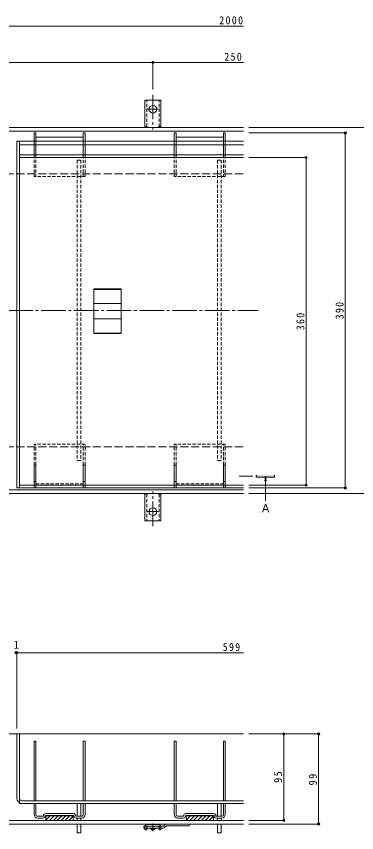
# Model space of a CAD drawing. Units: millimetres at full size, sheet at 1:3. Extents: x -1046 to 1175, y -824 to 816.
# Drawn here: x -321 to 53, y -504 to 392 of the extents above; entities that cross this region are included whole.
import ezdxf
from ezdxf.enums import TextEntityAlignment as Align

# ---------------------------------------------------------------- set-up
doc = ezdxf.new("R2010")
doc.units = ezdxf.units.MM
doc.header["$LTSCALE"] = 3
doc.header["$PDMODE"] = 32
doc.header["$PDSIZE"] = 2.4
for name, pattern in [('CHAIN1', [8, 5, -1, 1, -1]), ('CHAIN2', [12, 9, -1, 1, -1]), ('DASHED1', [1.8, 1.2, -0.6]), ('DASHED2', [3, 2, -1]), ('DASHED3', [4, 3, -1])]:
    doc.linetypes.add(name, pattern=pattern)
for name, color, linetype, lineweight in [('4-0', 7, 'CHAIN2', 9), ('4-1', 2, 'Continuous', 9), ('4-2', 3, 'Continuous', 9), ('4-3', 4, 'Continuous', 9), ('4-4', 7, 'Continuous', 9), ('4-5', 7, 'Continuous', 9), ('4-9', 5, 'Continuous', 9), ('4-A', 6, 'Continuous', 9)]:
    doc.layers.add(name, color=color, linetype=linetype, lineweight=lineweight)
doc.styles.add('ＭＳ ゴシック', font='')
doc.styles.get('ＭＳ ゴシック').set_extended_font_data('MS Gothic')

msp = doc.modelspace()

# ---------------------------------------------------------------- linework, layer by layer
at = {"layer": '4-0'}
msp.add_line((-941.66, 69.253), (-55.359, 69.253), dxfattribs=at)
at = {"layer": '4-1', "linetype": 'CHAIN2'}
for p, q in [((-170.896, 306.201), (-170.896, 268.088)), ((-170.896, 290.253), (-176.672, 290.253)), ((-170.896, 290.253), (-165.12, 290.253)), ((-170.896, -167.694), (-170.896, -129.582)), ((-170.896, -151.747), (-176.672, -151.747)), ((-170.896, -151.747), (-165.12, -151.747))]:
    msp.add_line(p, q, dxfattribs=at)
at = {"layer": '4-1'}
for p, q in [((-170.896, 300.253), (-179.646, 300.253)), ((-179.646, 271.253), (-179.646, 300.253)), ((-170.896, 300.253), (-162.146, 300.253)), ((-162.146, 271.253), (-162.146, 300.253)), ((-920.896, 270.253), (-71.396, 270.253)), ((-179.646, 271.253), (-178.396, 271.253)), ((-162.146, 271.253), (-163.396, 271.253)), ((-920.896, 266.253), (-71.396, 266.253)), ((-920.896, -127.747), (-71.396, -127.747)), ((-920.896, -131.747), (-71.396, -131.747)), ((-179.646, -132.747), (-178.396, -132.747)), ((-179.646, -132.747), (-179.646, -161.747)), ((-162.146, -132.747), (-163.396, -132.747)), ((-162.146, -132.747), (-162.146, -161.747)), ((-170.896, -161.747), (-179.646, -161.747)), ((-170.896, -161.747), (-162.146, -161.747)), ((-71.396, -395.935), (-1012.705, -395.935)), ((-71.396, -490.935), (-1012.705, -490.935)), ((-71.396, -494.935), (-1012.705, -494.935))]:
    msp.add_line(p, q, dxfattribs=at)
at = {"layer": '4-1', "linetype": 'DASHED1'}
for p, q in [((-177.646, 271.107), (-177.646, 300.253)), ((-164.146, 271.107), (-164.146, 300.253)), ((-177.646, -132.601), (-177.646, -161.747)), ((-164.146, -132.601), (-164.146, -161.747))]:
    msp.add_line(p, q, dxfattribs=at)
at = {"layer": '4-1', "linetype": 'DASHED3'}
for p, q in [((-920.896, 219.253), (-71.396, 219.253)), ((-920.896, -80.747), (-71.396, -80.747))]:
    msp.add_line(p, q, dxfattribs=at)
at = {"layer": '4-1'}
for centre in [(-170.896, 290.253), (-170.896, -151.747)]:
    msp.add_circle(centre, 4.25, dxfattribs=at)
for centre, start, end in [((-178.396, 269.253), 30.00051, 90), ((-163.396, 269.253), 90, 149.99949), ((-178.396, -130.747), 270, 329.99949), ((-163.396, -130.747), 210.00051, 270)]:
    msp.add_arc(centre, 2, start, end, dxfattribs=at)
at = {"layer": '4-2'}
for p, q in [((-320.396, 255.253), (-320.396, -125.747)), ((-317.396, 255.253), (-317.396, -125.747)), ((-317.396, 240.253), (-71.396, 240.253)), ((-317.396, 237.253), (-71.396, 237.253)), ((-235.896, 43.932), (-235.896, 92.842)), ((-205.896, 92.842), (-235.896, 92.842)), ((-205.896, 92.342), (-235.896, 92.342)), ((-205.896, 92.842), (-205.896, 43.932)), ((-205.896, 76.753), (-235.896, 76.753)), ((-205.896, 60.021), (-235.896, 60.021)), ((-205.896, 44.432), (-235.896, 44.432)), ((-205.896, 43.932), (-235.896, 43.932)), ((-317.396, -122.747), (-71.396, -122.747)), ((-320.396, -125.747), (-71.396, -125.747)), ((-320.396, -466.435), (-320.396, -395.935)), ((-71.396, -395.935), (-320.396, -395.935)), ((-317.396, -466.435), (-317.396, -395.935)), ((-317.396, -472.435), (-317.396, -471.631)), ((-317.396, -472.435), (-71.396, -472.435)), ((-314.396, -469.435), (-71.396, -469.435))]:
    msp.add_line(p, q, dxfattribs=at)
at = {"layer": '4-2', "linetype": 'DASHED1'}
msp.add_line((-317.396, -471.631), (-317.396, -466.435), dxfattribs=at)
at = {"layer": '4-2'}
for radius in [6, 3]:
    msp.add_arc((-314.396, -466.435), radius, 180, 270, dxfattribs=at)
at = {"layer": '4-3'}
for p, q in [((-299.396, 264.253), (-301.396, 264.253)), ((-301.396, 264.253), (-301.396, 255.253)), ((-299.396, 264.253), (-299.396, 255.253)), ((-245.396, 264.253), (-247.396, 264.253)), ((-247.396, 264.253), (-247.396, 255.253)), ((-245.396, 264.253), (-245.396, 255.253)), ((-145.396, 264.253), (-147.396, 264.253)), ((-147.396, 264.253), (-147.396, 255.253)), ((-145.396, 264.253), (-145.396, 255.253)), ((-91.396, 264.253), (-93.396, 264.253)), ((-93.396, 264.253), (-93.396, 255.253)), ((-91.396, 264.253), (-91.396, 255.253)), ((-301.396, 251.253), (-301.396, 240.253)), ((-299.396, 259.753), (-247.396, 259.753)), ((-299.396, 251.253), (-299.396, 240.253)), ((-247.396, 251.253), (-247.396, 240.253)), ((-245.396, 251.253), (-245.396, 240.253)), ((-147.396, 251.253), (-147.396, 240.253)), ((-145.396, 259.753), (-93.396, 259.753)), ((-145.396, 251.253), (-145.396, 240.253)), ((-93.396, 251.253), (-93.396, 240.253)), ((-91.396, 251.253), (-91.396, 240.253)), ((-299.396, -100.747), (-301.396, -100.747)), ((-301.396, -122.747), (-301.396, -100.747)), ((-299.396, -122.747), (-299.396, -100.747)), ((-247.396, -100.747), (-245.396, -100.747)), ((-247.396, -122.747), (-247.396, -100.747)), ((-245.396, -122.747), (-245.396, -100.747)), ((-145.396, -100.747), (-147.396, -100.747)), ((-147.396, -122.747), (-147.396, -100.747)), ((-145.396, -122.747), (-145.396, -100.747)), ((-93.396, -100.747), (-91.396, -100.747)), ((-93.396, -122.747), (-93.396, -100.747)), ((-91.396, -122.747), (-91.396, -100.747)), ((-299.396, -118.747), (-301.396, -118.747)), ((-247.396, -118.747), (-245.396, -118.747)), ((-145.396, -118.747), (-147.396, -118.747)), ((-93.396, -118.747), (-91.396, -118.747)), ((-301.396, -403.935), (-299.396, -403.935)), ((-301.396, -469.435), (-301.396, -403.935)), ((-299.396, -469.435), (-299.396, -403.935)), ((-247.396, -403.935), (-245.396, -403.935)), ((-247.396, -469.435), (-247.396, -403.935)), ((-245.396, -469.435), (-245.396, -403.935)), ((-147.396, -403.935), (-145.396, -403.935)), ((-147.396, -469.435), (-147.396, -403.935)), ((-145.396, -469.435), (-145.396, -403.935)), ((-93.396, -403.935), (-91.396, -403.935)), ((-93.396, -469.435), (-93.396, -403.935)), ((-91.396, -469.435), (-91.396, -403.935)), ((-301.396, -472.435), (-299.396, -472.435)), ((-301.396, -484.435), (-301.396, -472.435)), ((-299.396, -484.935), (-299.396, -472.435)), ((-247.396, -472.435), (-245.396, -472.435)), ((-247.396, -484.935), (-247.396, -472.435)), ((-245.396, -484.435), (-245.396, -472.435)), ((-147.396, -472.435), (-145.396, -472.435)), ((-147.396, -484.435), (-147.396, -472.435)), ((-145.396, -484.935), (-145.396, -472.435)), ((-93.396, -472.435), (-91.396, -472.435)), ((-93.396, -484.935), (-93.396, -472.435)), ((-91.396, -484.435), (-91.396, -472.435)), ((-258.146, -483.435), (-288.646, -483.435)), ((-104.146, -483.435), (-134.646, -483.435)), ((-291.646, -486.435), (-297.915, -486.435)), ((-291.646, -488.435), (-297.427, -488.435)), ((-258.146, -485.435), (-288.646, -485.435)), ((-288.396, -485.435), (-288.396, -490.935)), ((-288.396, -485.535), (-258.396, -485.535)), ((-288.396, -485.635), (-258.396, -485.635)), ((-288.396, -485.735), (-258.396, -485.735)), ((-288.396, -485.835), (-258.396, -485.835)), ((-283.595, -485.935), (-288.396, -490.736)), ((-287.838, -485.935), (-288.396, -486.493)), ((-288.396, -485.935), (-258.396, -485.935)), ((-258.396, -490.935), (-288.396, -490.935)), ((-279.353, -485.935), (-284.353, -490.935)), ((-275.11, -485.935), (-280.11, -490.935)), ((-270.867, -485.935), (-275.867, -490.935)), ((-266.625, -485.935), (-271.625, -490.935)), ((-262.382, -485.935), (-267.382, -490.935)), ((-258.396, -486.192), (-263.14, -490.935)), ((-258.396, -490.434), (-258.897, -490.935)), ((-258.396, -485.435), (-258.396, -490.935)), ((-248.877, -486.435), (-255.697, -486.435)), ((-249.396, -488.435), (-255.146, -488.435)), ((-249.896, -488.435), (-249.396, -488.435)), ((-137.646, -486.435), (-143.915, -486.435)), ((-137.646, -488.435), (-143.427, -488.435)), ((-104.146, -485.435), (-134.646, -485.435)), ((-134.396, -485.435), (-134.396, -490.935)), ((-134.396, -485.535), (-104.396, -485.535)), ((-134.396, -485.635), (-104.396, -485.635)), ((-134.396, -485.735), (-104.396, -485.735)), ((-134.396, -485.835), (-104.396, -485.835)), ((-129.595, -485.935), (-134.396, -490.736)), ((-133.838, -485.935), (-134.396, -486.493)), ((-134.396, -485.935), (-104.396, -485.935)), ((-104.396, -490.935), (-134.396, -490.935)), ((-125.353, -485.935), (-130.353, -490.935)), ((-121.11, -485.935), (-126.11, -490.935)), ((-116.868, -485.935), (-121.868, -490.935)), ((-112.625, -485.935), (-117.625, -490.935)), ((-108.382, -485.935), (-113.382, -490.935)), ((-104.396, -486.192), (-109.14, -490.935)), ((-104.396, -490.434), (-104.897, -490.935)), ((-104.396, -485.435), (-104.396, -490.935)), ((-94.877, -486.435), (-101.146, -486.435)), ((-95.365, -488.435), (-101.146, -488.435))]:
    msp.add_line(p, q, dxfattribs=at)
at = {"layer": '4-3', "linetype": 'DASHED1'}
for p, q in [((-301.396, 255.253), (-301.396, 251.253)), ((-299.396, 255.253), (-299.396, 251.253)), ((-247.396, 255.253), (-247.396, 251.253)), ((-245.396, 255.253), (-245.396, 251.253)), ((-147.396, 255.253), (-147.396, 251.253)), ((-145.396, 255.253), (-145.396, 251.253)), ((-93.396, 255.253), (-93.396, 251.253)), ((-91.396, 255.253), (-91.396, 251.253)), ((-301.396, 240.253), (-301.396, 216.253)), ((-299.396, 240.253), (-299.396, 216.253)), ((-247.396, 240.253), (-247.396, 216.253)), ((-245.396, 240.253), (-245.396, 216.253)), ((-147.396, 240.253), (-147.396, 216.253)), ((-145.396, 240.253), (-145.396, 216.253)), ((-93.396, 240.253), (-93.396, 216.253)), ((-91.396, 240.253), (-91.396, 216.253)), ((-245.396, 216.253), (-301.396, 216.253)), ((-91.396, 216.253), (-147.396, 216.253)), ((-245.396, -77.747), (-301.396, -77.747)), ((-301.396, -100.747), (-301.396, -77.747)), ((-299.396, -100.747), (-299.396, -77.747)), ((-247.396, -100.747), (-247.396, -77.747)), ((-245.396, -100.747), (-245.396, -77.747)), ((-91.396, -77.747), (-147.396, -77.747)), ((-147.396, -100.747), (-147.396, -77.747)), ((-145.396, -100.747), (-145.396, -77.747)), ((-93.396, -100.747), (-93.396, -77.747)), ((-91.396, -100.747), (-91.396, -77.747)), ((-301.396, -125.747), (-301.396, -122.747)), ((-299.396, -121.247), (-247.396, -121.247)), ((-299.396, -125.747), (-299.396, -122.747)), ((-247.396, -125.747), (-247.396, -122.747)), ((-245.396, -125.747), (-245.396, -122.747)), ((-147.396, -125.747), (-147.396, -122.747)), ((-145.396, -121.247), (-93.396, -121.247)), ((-145.396, -125.747), (-145.396, -122.747)), ((-93.396, -125.747), (-93.396, -122.747)), ((-91.396, -125.747), (-91.396, -122.747)), ((-299.396, -125.747), (-301.396, -125.747)), ((-245.396, -125.747), (-247.396, -125.747)), ((-145.396, -125.747), (-147.396, -125.747)), ((-91.396, -125.747), (-93.396, -125.747))]:
    msp.add_line(p, q, dxfattribs=at)
at = {"layer": '4-3'}
for centre, radius, start, end in [((-288.646, -485.935), 2.5, 90, 180), ((-258.146, -485.935), 2.5, 348.46304, 90), ((-134.646, -485.935), 2.5, 90, 180), ((-104.146, -485.935), 2.5, 0, 90), ((-297.396, -484.435), 4, 180, 269.55476), ((-297.896, -484.935), 1.5, 180, 270), ((-291.646, -485.935), 0.5, 270, 0), ((-291.646, -485.935), 2.5, 270, 0), ((-288.646, -485.935), 0.5, 90, 180), ((-258.146, -485.935), 0.5, 0, 90), ((-255.146, -485.935), 2.5, 180, 270), ((-255.146, -485.935), 0.5, 180, 270), ((-249.396, -484.435), 4, 270, 0), ((-248.896, -484.935), 1.5, 270, 0), ((-143.396, -484.435), 4, 180, 269.55476), ((-143.896, -484.935), 1.5, 180, 269.27292), ((-137.646, -485.935), 0.5, 270, 0), ((-137.646, -485.935), 2.5, 270, 0), ((-134.646, -485.935), 0.5, 90, 180), ((-104.146, -485.935), 0.5, 0, 90), ((-101.146, -485.935), 2.5, 180, 270), ((-101.146, -485.935), 0.5, 180, 270), ((-95.396, -484.435), 4, 270.44524, 0), ((-94.896, -484.935), 1.5, 270.72708, 0)]:
    msp.add_arc(centre, radius, start, end, dxfattribs=at)
at = {"layer": '4-4'}
for p, q in [((-920.896, 381.673), (-71.396, 381.673)), ((-670.896, 341.673), (-170.896, 341.673)), ((-170.896, 342.573), (-170.896, 311.865)), ((-170.896, 341.673), (-71.396, 341.673)), ((84.345, 270.253), (-65.396, 270.253)), ((41.346, 264.253), (-65.396, 264.253)), ((40.446, 264.253), (40.446, -125.747)), ((-1.653, 237.253), (-65.396, 237.253)), ((-2.553, 237.253), (-2.553, -122.747)), ((-1.653, -122.747), (-65.396, -122.747)), ((41.346, -125.747), (-65.396, -125.747)), ((84.345, -131.747), (-65.396, -131.747)), ((-321.396, -306.796), (-320.396, -306.796)), ((-320.396, -305.896), (-320.396, -389.935)), ((-320.396, -306.796), (-71.396, -306.796)), ((12.016, -395.935), (-65.396, -395.935)), ((-27.118, -395.935), (-27.118, -490.935)), ((11.116, -395.935), (11.116, -494.935)), ((-26.218, -490.935), (-65.396, -490.935)), ((12.016, -494.935), (-65.396, -494.935))]:
    msp.add_line(p, q, dxfattribs=at)
for p in [(-170.896, 341.673), (40.446, 264.253), (-2.553, 237.253), (-2.553, -122.747), (40.446, -125.747), (-321.396, -306.796), (-320.396, -306.796), (-27.118, -395.935), (11.116, -395.935), (-27.118, -490.935), (11.116, -494.935)]:
    msp.add_point(p, dxfattribs=at)
at = {"layer": '4-5', "color": 4, "linetype": 'CHAIN1'}
msp.add_line((-76.135, -112.747), (-57.159, -112.747), dxfattribs=at)
at = {"layer": '4-5', "color": 4}
for p, q in [((-47.097, -112.747), (-47.832, -118.333)), ((-47.097, -112.747), (-46.361, -118.333)), ((-47.097, -112.747), (-47.097, -139.974)), ((-37.159, -111.747), (-37.159, -113.747))]:
    msp.add_line(p, q, dxfattribs=at)
msp.add_lwpolyline([(-37.159, -113.747), (-57.159, -113.747), (-57.159, -111.747)], dxfattribs=at)
msp.add_solid([(-57.159, -111.747), (-57.159, -113.747), (-37.159, -111.747), (-37.159, -113.747)], dxfattribs=at)
at = {"layer": '4-9', "linetype": 'DASHED1', "lineweight": 5}
for p, q in [((-253.896, 234.253), (-249.896, 234.253)), ((-253.896, 234.253), (-253.896, -95.747)), ((-249.896, 234.253), (-249.896, -95.747)), ((-99.896, 234.253), (-95.896, 234.253)), ((-99.896, 234.253), (-99.896, -95.747)), ((-95.896, 234.253), (-95.896, -95.747)), ((-253.896, -95.747), (-249.896, -95.747)), ((-99.896, -95.747), (-95.896, -95.747))]:
    msp.add_line(p, q, dxfattribs=at)
at = {"layer": '4-9', "lineweight": 5}
for p, q in [((-253.896, -486.435), (-253.896, -472.435)), ((-249.896, -486.435), (-249.896, -472.435)), ((-99.896, -486.435), (-99.896, -472.435)), ((-95.896, -486.435), (-95.896, -472.435)), ((-253.896, -490.935), (-253.896, -488.435)), ((-249.896, -490.935), (-249.896, -488.435)), ((-99.896, -490.935), (-99.896, -488.435)), ((-95.896, -490.935), (-95.896, -488.435)), ((-253.896, -504.435), (-253.896, -494.935)), ((-249.896, -504.435), (-249.896, -494.935)), ((-99.896, -504.435), (-99.896, -494.935)), ((-95.896, -504.435), (-95.896, -494.935)), ((-249.896, -504.435), (-253.896, -504.435)), ((-95.896, -504.435), (-99.896, -504.435))]:
    msp.add_line(p, q, dxfattribs=at)
at = {"layer": '4-9', "color": 3}
for p, q in [((-180.896, -497.435), (-159.396, -497.435)), ((-180.896, -497.435), (-180.896, -499.435)), ((-159.81, -499.435), (-180.896, -499.435)), ((-157.775, -495.814), (-159.396, -497.435)), ((-155.654, -494.935), (-130.896, -494.935)), ((-130.896, -494.935), (-130.896, -496.935))]:
    msp.add_line(p, q, dxfattribs=at)
at = {"layer": '4-9', "color": 4, "linetype": 'DASHED2'}
for p, q in [((-179.646, -499.435), (-179.646, -497.435)), ((-177.646, -499.435), (-177.646, -498.435)), ((-164.146, -499.435), (-164.146, -498.435)), ((-162.146, -499.435), (-162.146, -497.435))]:
    msp.add_line(p, q, dxfattribs=at)
at = {"layer": '4-9', "color": 4}
for p, q in [((-179.646, -499.435), (-179.646, -501.235)), ((-177.646, -501.235), (-179.646, -501.235)), ((-164.146, -495.435), (-177.646, -495.435)), ((-177.646, -499.435), (-177.646, -501.235)), ((-164.146, -499.435), (-164.146, -501.235)), ((-162.146, -501.235), (-164.146, -501.235)), ((-162.146, -499.435), (-162.146, -501.235))]:
    msp.add_line(p, q, dxfattribs=at)
at = {"layer": '4-9', "color": 2}
for q in [(-173.646, -499.935), (-168.146, -499.435)]:
    msp.add_line((-168.146, -499.935), q, dxfattribs=at)
at = {"layer": '4-9', "color": 4, "linetype": 'CHAIN1'}
msp.add_line((-170.896, -494.339), (-170.896, -502.623), dxfattribs=at)
at = {"layer": '4-9', "color": 2}
msp.add_lwpolyline([(-168.146, -499.935), (-169.896, -501.435), (-171.896, -501.435), (-173.646, -499.935), (-173.646, -499.435)], dxfattribs=at)
at = {"layer": '4-9', "color": 3}
msp.add_lwpolyline([(-157.689, -498.556), (-156.068, -496.935), (-130.896, -496.935)], dxfattribs=at)
at = {"layer": '4-9', "color": 4}
for centre, start, end in [((-177.646, -497.435), 90, 180), ((-164.146, -497.435), 0, 90)]:
    msp.add_arc(centre, 2, start, end, dxfattribs=at)
at = {"layer": '4-9', "color": 4, "linetype": 'DASHED2'}
for centre, start, end in [((-176.646, -498.435), 90, 180), ((-165.146, -498.435), 0, 90)]:
    msp.add_arc(centre, 1, start, end, dxfattribs=at)
at = {"layer": '4-9', "color": 3}
for centre, start, end in [((-159.81, -496.435), 270, 314.99996), ((-155.654, -497.935), 90, 134.99996)]:
    msp.add_arc(centre, 3, start, end, dxfattribs=at)
at = {"layer": '4-A'}
for p, q in [((-320.396, 255.253), (-71.396, 255.253)), ((-317.396, 251.253), (-71.396, 251.253))]:
    msp.add_line(p, q, dxfattribs=at)

# ---------------------------------------------------------------- texts
at = {"layer": '4-4', "color": 2, "style": 'ＭＳ ゴシック'}
msp.add_text('1', height=8.798, dxfattribs=at).set_placement((-323.896, -304.996), align=Align.BOTTOM_LEFT)
at = {"layer": '4-4', "color": 2, "char_height": 8.798, "attachment_point": 7, "style": 'ＭＳ ゴシック'}
for s, insert in [('\\T1.28;\\W0.9;2000', (-97.936, 383.473)), ('\\T1.27;\\W0.9;250', (-92.367, 343.473)), ('\\T1.27;\\W0.9;599', (-94.143, -304.996))]:
    msp.add_mtext(s, dxfattribs=dict(at, insert=insert))
at = {"layer": '4-4', "color": 2, "char_height": 8.798, "attachment_point": 7, "rotation": 90, "style": 'ＭＳ ゴシック'}
for s, insert in [('\\T1.27;\\W0.9;390', (38.646, 59.503)), ('\\T1.27;\\W0.9;360', (-4.353, 47.503)), ('\\T1.27;\\W0.95;95', (-28.918, -449.81)), ('\\T1.27;\\W0.95;99', (9.316, -452.56))]:
    msp.add_mtext(s, dxfattribs=dict(at, insert=insert))
at = {"layer": '4-5', "color": 2, "style": 'ＭＳ ゴシック'}
msp.add_text('Ａ', height=8.798, dxfattribs=at).set_placement((-53.003, -155.255), align=Align.BOTTOM_LEFT)

doc.saveas('drawing.dxf')
